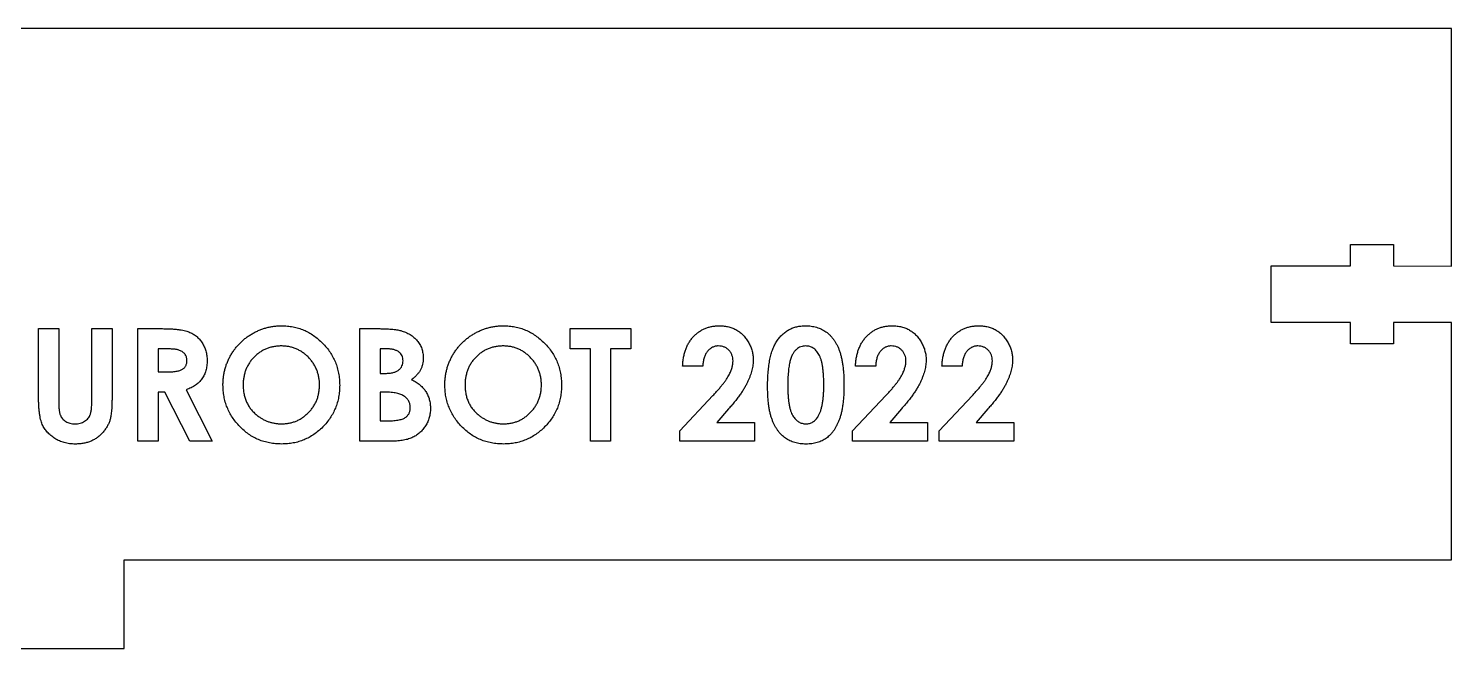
# Model space of a CAD drawing. Header units: millimetres. Extents: x -89 to 71, y -17 to 18.
# Drawn here: x -9.5 to 70.9, y -17.4 to 17.6 of the extents above; entities that cross this region are included whole.
import ezdxf

# ---------------------------------------------------------------- set-up
doc = ezdxf.new("R2010")
doc.units = ezdxf.units.MM

msp = doc.modelspace()

# ---------------------------------------------------------------- linework, layer by layer
at = {"color": 7, "linetype": 'Continuous', "lineweight": 25}
for p, q in [((70.862, 17.593), (-89.138, 17.593)), ((70.862, 4.18), (70.862, 17.593)), ((65.16, 4.193), (65.16, 5.393)), ((65.16, 5.393), (67.58, 5.393)), ((67.58, 5.393), (67.58, 4.193)), ((60.662, 0.993), (60.662, 4.193)), ((60.662, 4.193), (65.16, 4.193)), ((67.58, 4.193), (70.862, 4.18)), ((65.16, 0.993), (60.662, 0.993)), ((65.16, -0.207), (65.16, 0.993)), ((70.862, 1.003), (67.58, 0.993)), ((67.58, 0.993), (67.58, -0.207)), ((70.862, -12.407), (70.862, 1.003)), ((-8.975, -3.14), (-8.975, 0.648)), ((-8.975, 0.648), (-7.836, 0.648)), ((-7.836, 0.648), (-7.836, -3.484)), ((-5.963, -3.332), (-5.963, 0.648)), ((-5.963, 0.648), (-4.823, 0.648)), ((-4.823, 0.648), (-4.823, -3.14)), ((-3.358, -5.702), (-3.358, 0.648)), ((-3.358, 0.648), (-2.03, 0.648)), ((9.179, -5.702), (9.179, 0.648)), ((9.179, 0.648), (10.197, 0.648)), ((21.065, -0.492), (21.065, 0.648)), ((21.065, 0.648), (24.484, 0.648)), ((24.484, 0.648), (24.484, -0.492)), ((-2.218, -0.492), (-2.218, -1.794)), ((-1.83, -0.492), (-2.218, -0.492)), ((10.676, -0.492), (10.319, -0.492)), ((10.319, -0.492), (10.319, -1.876)), ((22.205, -0.492), (21.065, -0.492)), ((22.205, -5.702), (22.205, -0.492)), ((24.484, -0.492), (23.345, -0.492)), ((23.345, -0.492), (23.345, -5.702)), ((67.58, -0.207), (65.16, -0.207)), ((28.555, -1.469), (27.415, -1.469)), ((38.324, -1.469), (37.184, -1.469)), ((43.209, -1.469), (42.069, -1.469)), ((-2.218, -1.794), (-1.774, -1.794)), ((10.319, -1.876), (10.622, -1.876)), ((-1.832, -2.934), (-2.218, -2.934)), ((-2.218, -2.934), (-2.218, -5.702)), ((-0.432, -5.702), (-1.832, -2.934)), ((-0.631, -2.804), (0.835, -5.702)), ((10.591, -2.934), (10.319, -2.934)), ((10.319, -2.934), (10.319, -4.562)), ((27.252, -5.125), (29.132, -3.124)), ((37.021, -5.125), (38.902, -3.124)), ((41.906, -5.125), (43.786, -3.124)), ((30.011, -3.884), (29.349, -4.644)), ((39.78, -3.884), (39.118, -4.644)), ((44.665, -3.884), (44.002, -4.644)), ((10.319, -4.562), (10.647, -4.562)), ((29.349, -4.644), (31.486, -4.644)), ((31.486, -4.644), (31.486, -5.702)), ((39.118, -4.644), (41.255, -4.644)), ((41.255, -4.644), (41.255, -5.702)), ((44.002, -4.644), (46.139, -4.644)), ((46.139, -4.644), (46.139, -5.702)), ((27.252, -5.702), (27.252, -5.125)), ((37.021, -5.702), (37.021, -5.125)), ((41.906, -5.702), (41.906, -5.125)), ((-2.218, -5.702), (-3.358, -5.702)), ((0.835, -5.702), (-0.432, -5.702)), ((10.965, -5.702), (9.179, -5.702)), ((23.345, -5.702), (22.205, -5.702)), ((31.486, -5.702), (27.252, -5.702)), ((41.255, -5.702), (37.021, -5.702)), ((46.139, -5.702), (41.906, -5.702)), ((-4.138, -17.407), (-4.138, -12.407)), ((-4.138, -12.407), (70.862, -12.407)), ((-54.138, -17.407), (-4.138, -17.407))]:
    msp.add_line(p, q, dxfattribs=at)
for points, knots in [([(1.445, -2.524), (1.446, -2.449), (1.448, -2.3), (1.471, -2.079), (1.505, -1.862), (1.554, -1.65), (1.614, -1.442), (1.692, -1.24), (1.78, -1.041), (1.883, -0.848), (1.998, -0.662), (2.124, -0.485), (2.26, -0.319), (2.406, -0.162), (2.564, -0.015), (2.73, 0.123), (2.908, 0.248), (3.094, 0.365), (3.287, 0.471), (3.487, 0.56), (3.689, 0.639), (3.895, 0.701), (4.104, 0.751), (4.318, 0.785), (4.535, 0.808), (4.682, 0.81), (4.755, 0.811)], [0, 0, 0, 0, 0.043114, 0.085683, 0.127594, 0.169059, 0.210432, 0.251811, 0.293444, 0.335381, 0.377477, 0.418688, 0.459873, 0.500873, 0.541873, 0.583212, 0.624763, 0.666988, 0.70937, 0.751103, 0.792568, 0.833545, 0.874827, 0.916018, 0.957859, 1, 1, 1, 1]), ([(4.755, 0.811), (4.865, 0.808), (5.083, 0.802), (5.404, 0.755), (5.713, 0.679), (6.01, 0.572), (6.295, 0.433), (6.568, 0.265), (6.828, 0.064), (7.074, -0.163), (7.3, -0.411), (7.497, -0.677), (7.664, -0.955), (7.803, -1.247), (7.909, -1.553), (7.983, -1.872), (8.031, -2.205), (8.037, -2.431), (8.039, -2.546)], [0, 0, 0, 0, 0.063396, 0.125157, 0.185649, 0.245977, 0.306108, 0.367351, 0.429902, 0.49454, 0.559373, 0.62241, 0.684357, 0.745807, 0.80743, 0.869996, 0.933928, 1, 1, 1, 1]), ([(13.982, -2.524), (13.983, -2.449), (13.985, -2.3), (14.008, -2.079), (14.042, -1.862), (14.091, -1.65), (14.151, -1.442), (14.229, -1.24), (14.317, -1.041), (14.421, -0.848), (14.535, -0.662), (14.661, -0.485), (14.797, -0.319), (14.943, -0.162), (15.101, -0.015), (15.267, 0.123), (15.445, 0.248), (15.631, 0.365), (15.825, 0.471), (16.024, 0.56), (16.226, 0.639), (16.432, 0.701), (16.641, 0.751), (16.855, 0.785), (17.072, 0.808), (17.219, 0.81), (17.292, 0.811)], [0, 0, 0, 0, 0.043114, 0.085683, 0.127594, 0.169059, 0.210432, 0.251811, 0.293444, 0.335381, 0.377477, 0.418688, 0.459873, 0.500873, 0.541873, 0.583212, 0.624763, 0.666988, 0.70937, 0.751103, 0.792568, 0.833545, 0.874827, 0.916018, 0.957859, 1, 1, 1, 1]), ([(17.292, 0.811), (17.403, 0.808), (17.621, 0.802), (17.941, 0.755), (18.25, 0.679), (18.547, 0.572), (18.832, 0.433), (19.105, 0.265), (19.365, 0.064), (19.611, -0.163), (19.838, -0.411), (20.034, -0.677), (20.202, -0.955), (20.341, -1.247), (20.446, -1.553), (20.521, -1.872), (20.568, -2.205), (20.574, -2.431), (20.577, -2.546)], [0, 0, 0, 0, 0.063396, 0.125157, 0.185649, 0.245977, 0.306108, 0.367351, 0.429902, 0.49454, 0.559373, 0.62241, 0.684357, 0.745807, 0.80743, 0.869996, 0.933928, 1, 1, 1, 1]), ([(27.415, -1.469), (27.42, -1.382), (27.43, -1.214), (27.468, -0.969), (27.519, -0.738), (27.588, -0.521), (27.673, -0.319), (27.775, -0.13), (27.894, 0.044), (28.029, 0.203), (28.176, 0.345), (28.334, 0.472), (28.504, 0.576), (28.684, 0.661), (28.873, 0.73), (29.073, 0.776), (29.282, 0.807), (29.426, 0.809), (29.499, 0.811)], [0, 0, 0, 0, 0.07494, 0.146428, 0.214753, 0.280422, 0.343604, 0.405543, 0.466199, 0.526538, 0.585902, 0.64409, 0.701613, 0.758754, 0.816629, 0.875655, 0.936624, 1, 1, 1, 1]), ([(29.499, 0.811), (29.588, 0.808), (29.763, 0.803), (30.018, 0.756), (30.255, 0.678), (30.476, 0.569), (30.677, 0.431), (30.86, 0.266), (31.019, 0.071), (31.154, -0.146), (31.266, -0.376), (31.344, -0.613), (31.396, -0.853), (31.401, -1.013), (31.404, -1.093)], [0, 0, 0, 0, 0.089615, 0.174949, 0.257548, 0.338901, 0.420053, 0.501401, 0.584252, 0.67037, 0.756473, 0.839207, 0.92012, 1, 1, 1, 1]), ([(32.74, -0.053), (32.789, 0.016), (32.885, 0.15), (33.054, 0.326), (33.235, 0.477), (33.432, 0.599), (33.643, 0.695), (33.868, 0.763), (34.108, 0.803), (34.272, 0.808), (34.357, 0.811)], [0, 0, 0, 0, 0.132314, 0.2587, 0.380912, 0.500535, 0.620923, 0.742376, 0.868281, 1, 1, 1, 1]), ([(34.357, 0.811), (34.412, 0.81), (34.52, 0.808), (34.68, 0.791), (34.834, 0.765), (34.982, 0.728), (35.125, 0.679), (35.262, 0.621), (35.392, 0.55), (35.517, 0.47), (35.636, 0.379), (35.747, 0.276), (35.853, 0.163), (35.949, 0.037), (36.04, -0.1), (36.123, -0.247), (36.2, -0.406), (36.27, -0.577), (36.333, -0.762), (36.386, -0.965), (36.431, -1.183), (36.47, -1.419), (36.498, -1.673), (36.518, -1.943), (36.531, -2.231), (36.532, -2.428), (36.533, -2.53)], [0, 0, 0, 0, 0.036635, 0.072034, 0.106626, 0.140306, 0.173619, 0.206426, 0.239067, 0.271883, 0.30484, 0.338529, 0.372616, 0.407548, 0.443719, 0.481312, 0.520113, 0.560913, 0.604025, 0.650075, 0.699572, 0.752363, 0.808789, 0.868954, 0.932675, 1, 1, 1, 1]), ([(37.184, -1.469), (37.189, -1.382), (37.199, -1.214), (37.237, -0.969), (37.288, -0.738), (37.357, -0.521), (37.443, -0.319), (37.544, -0.13), (37.663, 0.044), (37.798, 0.203), (37.946, 0.345), (38.103, 0.472), (38.274, 0.576), (38.453, 0.661), (38.642, 0.73), (38.842, 0.776), (39.051, 0.807), (39.195, 0.809), (39.268, 0.811)], [0, 0, 0, 0, 0.0749399, 0.1464281, 0.214753, 0.2804215, 0.3436044, 0.4055426, 0.4661995, 0.5265381, 0.5859019, 0.6440896, 0.7016131, 0.7587536, 0.8166294, 0.8756555, 0.9366243, 1, 1, 1, 1]), ([(39.268, 0.811), (39.358, 0.808), (39.533, 0.803), (39.787, 0.756), (40.024, 0.678), (40.245, 0.569), (40.447, 0.431), (40.629, 0.266), (40.788, 0.071), (40.923, -0.146), (41.035, -0.376), (41.113, -0.613), (41.165, -0.853), (41.171, -1.013), (41.173, -1.093)], [0, 0, 0, 0, 0.089615, 0.174949, 0.257548, 0.338901, 0.420053, 0.501401, 0.584252, 0.67037, 0.756473, 0.839207, 0.92012, 1, 1, 1, 1]), ([(42.069, -1.469), (42.074, -1.382), (42.083, -1.214), (42.122, -0.969), (42.173, -0.738), (42.241, -0.521), (42.327, -0.319), (42.429, -0.13), (42.548, 0.044), (42.683, 0.203), (42.83, 0.345), (42.988, 0.472), (43.158, 0.576), (43.338, 0.661), (43.527, 0.73), (43.727, 0.776), (43.936, 0.807), (44.079, 0.809), (44.152, 0.811)], [0, 0, 0, 0, 0.0749399, 0.1464281, 0.214753, 0.2804215, 0.3436044, 0.4055426, 0.4661995, 0.5265381, 0.5859019, 0.6440896, 0.7016131, 0.7587536, 0.8166294, 0.8756555, 0.9366243, 1, 1, 1, 1]), ([(44.152, 0.811), (44.242, 0.808), (44.417, 0.803), (44.672, 0.756), (44.909, 0.678), (45.13, 0.569), (45.331, 0.431), (45.514, 0.266), (45.672, 0.071), (45.807, -0.146), (45.92, -0.376), (45.998, -0.613), (46.05, -0.853), (46.055, -1.013), (46.058, -1.093)], [0, 0, 0, 0, 0.089615, 0.174949, 0.257548, 0.338901, 0.420053, 0.501401, 0.584252, 0.67037, 0.756473, 0.839207, 0.92012, 1, 1, 1, 1]), ([(-2.03, 0.648), (-1.942, 0.648), (-1.773, 0.647), (-1.53, 0.638), (-1.306, 0.624), (-1.102, 0.604), (-0.918, 0.578), (-0.752, 0.546), (-0.607, 0.511), (-0.479, 0.466), (-0.364, 0.416), (-0.256, 0.358), (-0.154, 0.293), (-0.058, 0.22), (0.032, 0.14), (0.117, 0.052), (0.197, -0.044), (0.269, -0.147), (0.335, -0.255), (0.393, -0.369), (0.44, -0.489), (0.482, -0.613), (0.512, -0.742), (0.533, -0.875), (0.548, -1.014), (0.549, -1.108), (0.55, -1.156)], [0, 0, 0, 0, 0.072889, 0.140186, 0.202277, 0.258895, 0.310483, 0.357095, 0.398514, 0.435038, 0.469251, 0.502805, 0.53621, 0.569379, 0.602801, 0.636666, 0.670929, 0.705803, 0.741189, 0.776304, 0.812004, 0.847969, 0.884522, 0.921974, 0.960198, 1, 1, 1, 1]), ([(10.197, 0.648), (10.268, 0.648), (10.406, 0.648), (10.605, 0.641), (10.789, 0.632), (10.959, 0.622), (11.113, 0.604), (11.253, 0.586), (11.378, 0.564), (11.455, 0.544), (11.492, 0.535)], [0, 0, 0, 0, 0.163996, 0.317329, 0.45806, 0.589158, 0.707952, 0.816322, 0.913585, 1, 1, 1, 1]), ([(11.492, 0.535), (11.539, 0.522), (11.633, 0.496), (11.767, 0.443), (11.895, 0.385), (12.015, 0.319), (12.127, 0.244), (12.232, 0.159), (12.33, 0.068), (12.419, -0.031), (12.499, -0.137), (12.569, -0.247), (12.63, -0.362), (12.678, -0.483), (12.715, -0.608), (12.741, -0.737), (12.759, -0.871), (12.76, -0.962), (12.761, -1.008)], [0, 0, 0, 0, 0.06875, 0.134909, 0.199721, 0.262974, 0.325357, 0.387336, 0.449407, 0.511118, 0.572473, 0.633077, 0.692861, 0.752561, 0.812738, 0.873479, 0.935776, 1, 1, 1, 1]), ([(-0.59, -1.141), (-0.591, -1.107), (-0.594, -1.041), (-0.619, -0.946), (-0.659, -0.858), (-0.714, -0.777), (-0.783, -0.706), (-0.863, -0.644), (-0.954, -0.595), (-1.039, -0.562), (-1.116, -0.543), (-1.185, -0.528), (-1.266, -0.518), (-1.357, -0.507), (-1.46, -0.5), (-1.573, -0.495), (-1.698, -0.493), (-1.785, -0.492), (-1.83, -0.492)], [0, 0, 0, 0, 0.063769, 0.125262, 0.185414, 0.246807, 0.309422, 0.372533, 0.437733, 0.50575, 0.544013, 0.58837, 0.640389, 0.697897, 0.763272, 0.834979, 0.913874, 1, 1, 1, 1]), ([(4.737, -0.329), (4.663, -0.331), (4.516, -0.335), (4.301, -0.365), (4.095, -0.413), (3.898, -0.482), (3.71, -0.57), (3.531, -0.677), (3.362, -0.806), (3.203, -0.951), (3.059, -1.112), (2.932, -1.284), (2.825, -1.468), (2.736, -1.662), (2.669, -1.867), (2.621, -2.082), (2.591, -2.307), (2.587, -2.461), (2.585, -2.54)], [0, 0, 0, 0, 0.064609, 0.127512, 0.188521, 0.248708, 0.308598, 0.368812, 0.429888, 0.492802, 0.555743, 0.617485, 0.678969, 0.740198, 0.80236, 0.866245, 0.931707, 1, 1, 1, 1]), ([(6.9, -2.531), (6.898, -2.455), (6.894, -2.307), (6.864, -2.088), (6.814, -1.878), (6.745, -1.678), (6.657, -1.486), (6.548, -1.303), (6.419, -1.129), (6.272, -0.967), (6.112, -0.817), (5.941, -0.687), (5.762, -0.575), (5.573, -0.486), (5.376, -0.416), (5.171, -0.364), (4.957, -0.335), (4.811, -0.331), (4.737, -0.329)], [0, 0, 0, 0, 0.065939, 0.129791, 0.192175, 0.253617, 0.314719, 0.376282, 0.438973, 0.503175, 0.567329, 0.629651, 0.69065, 0.751238, 0.811754, 0.872788, 0.93554, 1, 1, 1, 1]), ([(11.621, -1.161), (11.619, -1.112), (11.615, -1.017), (11.568, -0.883), (11.494, -0.765), (11.407, -0.684), (11.325, -0.628), (11.254, -0.592), (11.177, -0.559), (11.092, -0.535), (10.999, -0.516), (10.898, -0.502), (10.79, -0.493), (10.715, -0.492), (10.676, -0.492)], [0, 0, 0, 0, 0.112332, 0.217189, 0.320776, 0.429446, 0.48689, 0.547348, 0.610552, 0.67854, 0.751006, 0.828563, 0.911494, 1, 1, 1, 1]), ([(17.274, -0.329), (17.2, -0.331), (17.053, -0.335), (16.838, -0.365), (16.632, -0.413), (16.435, -0.482), (16.247, -0.57), (16.068, -0.677), (15.9, -0.806), (15.74, -0.951), (15.596, -1.112), (15.469, -1.284), (15.362, -1.468), (15.273, -1.662), (15.206, -1.867), (15.158, -2.082), (15.128, -2.307), (15.124, -2.461), (15.122, -2.54)], [0, 0, 0, 0, 0.064609, 0.127512, 0.188521, 0.248708, 0.308598, 0.368812, 0.429888, 0.492802, 0.555743, 0.617485, 0.678969, 0.740198, 0.80236, 0.866245, 0.931707, 1, 1, 1, 1]), ([(19.437, -2.531), (19.435, -2.455), (19.431, -2.307), (19.401, -2.088), (19.351, -1.878), (19.282, -1.678), (19.194, -1.486), (19.086, -1.303), (18.956, -1.129), (18.809, -0.967), (18.65, -0.817), (18.478, -0.687), (18.3, -0.575), (18.11, -0.486), (17.913, -0.416), (17.708, -0.364), (17.494, -0.335), (17.348, -0.331), (17.274, -0.329)], [0, 0, 0, 0, 0.065939, 0.129791, 0.192175, 0.253617, 0.314719, 0.376282, 0.438973, 0.503175, 0.567329, 0.629651, 0.69065, 0.751238, 0.811754, 0.872788, 0.93554, 1, 1, 1, 1]), ([(29.434, -0.329), (29.404, -0.33), (29.344, -0.332), (29.257, -0.346), (29.174, -0.371), (29.094, -0.404), (29.019, -0.447), (28.947, -0.501), (28.88, -0.564), (28.816, -0.635), (28.758, -0.715), (28.707, -0.802), (28.664, -0.897), (28.626, -0.998), (28.597, -1.106), (28.576, -1.221), (28.56, -1.342), (28.557, -1.426), (28.555, -1.469)], [0, 0, 0, 0, 0.0564669, 0.1111641, 0.1649371, 0.2183218, 0.2723929, 0.3279763, 0.3852911, 0.4449029, 0.5068438, 0.5694882, 0.6341532, 0.7009761, 0.7708975, 0.8436256, 0.9196597, 1, 1, 1, 1]), ([(30.264, -1.174), (30.262, -1.115), (30.258, -1.001), (30.211, -0.838), (30.138, -0.692), (30.035, -0.564), (29.911, -0.46), (29.767, -0.382), (29.606, -0.337), (29.492, -0.332), (29.434, -0.329)], [0, 0, 0, 0, 0.132755, 0.257234, 0.378601, 0.501406, 0.623942, 0.743642, 0.868121, 1, 1, 1, 1]), ([(32.218, -2.589), (32.219, -2.449), (32.221, -2.177), (32.248, -1.784), (32.287, -1.421), (32.344, -1.089), (32.415, -0.785), (32.506, -0.513), (32.609, -0.268), (32.697, -0.123), (32.74, -0.053)], [0, 0, 0, 0, 0.161071, 0.310789, 0.449904, 0.578376, 0.696617, 0.805987, 0.906562, 1, 1, 1, 1]), ([(34.385, -0.329), (34.335, -0.331), (34.237, -0.336), (34.095, -0.375), (33.961, -0.436), (33.859, -0.509), (33.783, -0.579), (33.73, -0.643), (33.679, -0.713), (33.633, -0.795), (33.591, -0.884), (33.549, -0.981), (33.514, -1.088), (33.481, -1.204), (33.451, -1.332), (33.427, -1.473), (33.404, -1.627), (33.389, -1.795), (33.375, -1.977), (33.364, -2.173), (33.36, -2.383), (33.359, -2.527), (33.358, -2.602)], [0, 0, 0, 0, 0.053834, 0.105543, 0.158054, 0.211987, 0.240207, 0.269794, 0.301343, 0.334608, 0.370284, 0.408089, 0.448681, 0.492069, 0.538664, 0.590371, 0.646388, 0.707195, 0.772947, 0.843643, 0.919308, 1, 1, 1, 1]), ([(35.393, -2.53), (35.393, -2.429), (35.392, -2.237), (35.377, -1.96), (35.357, -1.708), (35.326, -1.48), (35.288, -1.275), (35.24, -1.095), (35.184, -0.939), (35.117, -0.806), (35.043, -0.694), (34.964, -0.597), (34.881, -0.514), (34.793, -0.445), (34.698, -0.393), (34.598, -0.356), (34.493, -0.333), (34.421, -0.33), (34.385, -0.329)], [0, 0, 0, 0, 0.1121148, 0.2158018, 0.3102027, 0.3959929, 0.4734102, 0.5427784, 0.604548, 0.6593573, 0.7087644, 0.7553555, 0.798687, 0.8400168, 0.8802034, 0.9197333, 0.9590486, 1, 1, 1, 1]), ([(39.203, -0.329), (39.173, -0.33), (39.113, -0.332), (39.026, -0.346), (38.943, -0.371), (38.863, -0.404), (38.788, -0.447), (38.717, -0.501), (38.649, -0.564), (38.585, -0.635), (38.527, -0.715), (38.476, -0.802), (38.433, -0.897), (38.396, -0.998), (38.367, -1.106), (38.346, -1.221), (38.33, -1.342), (38.326, -1.426), (38.324, -1.469)], [0, 0, 0, 0, 0.056467, 0.111164, 0.164937, 0.218322, 0.272393, 0.327976, 0.385291, 0.444903, 0.506844, 0.569488, 0.634153, 0.700976, 0.770897, 0.843626, 0.91966, 1, 1, 1, 1]), ([(40.034, -1.174), (40.031, -1.115), (40.027, -1.001), (39.98, -0.838), (39.907, -0.692), (39.805, -0.564), (39.68, -0.46), (39.537, -0.382), (39.375, -0.337), (39.261, -0.332), (39.203, -0.329)], [0, 0, 0, 0, 0.132755, 0.257234, 0.378601, 0.501406, 0.623942, 0.743642, 0.868121, 1, 1, 1, 1]), ([(44.088, -0.329), (44.057, -0.33), (43.998, -0.332), (43.911, -0.346), (43.828, -0.371), (43.748, -0.404), (43.672, -0.447), (43.601, -0.501), (43.534, -0.564), (43.47, -0.635), (43.412, -0.715), (43.36, -0.802), (43.318, -0.897), (43.28, -0.998), (43.251, -1.106), (43.23, -1.221), (43.214, -1.342), (43.211, -1.426), (43.209, -1.469)], [0, 0, 0, 0, 0.056467, 0.111164, 0.164937, 0.218322, 0.272393, 0.327976, 0.385291, 0.444903, 0.506844, 0.569488, 0.634153, 0.700976, 0.770897, 0.843626, 0.91966, 1, 1, 1, 1]), ([(44.918, -1.174), (44.916, -1.115), (44.912, -1.001), (44.865, -0.838), (44.792, -0.692), (44.689, -0.564), (44.565, -0.46), (44.421, -0.382), (44.259, -0.337), (44.146, -0.332), (44.088, -0.329)], [0, 0, 0, 0, 0.132755, 0.257234, 0.378601, 0.501406, 0.623942, 0.743642, 0.868121, 1, 1, 1, 1]), ([(-1.774, -1.794), (-1.72, -1.794), (-1.616, -1.793), (-1.467, -1.787), (-1.331, -1.774), (-1.208, -1.758), (-1.098, -1.738), (-1.002, -1.711), (-0.917, -1.682), (-0.845, -1.645), (-0.784, -1.604), (-0.732, -1.557), (-0.688, -1.502), (-0.652, -1.442), (-0.624, -1.375), (-0.604, -1.303), (-0.592, -1.224), (-0.591, -1.169), (-0.59, -1.141)], [0, 0, 0, 0, 0.10554, 0.202086, 0.290685, 0.370553, 0.44267, 0.507675, 0.565573, 0.616455, 0.663331, 0.708862, 0.753412, 0.798515, 0.845064, 0.893873, 0.944708, 1, 1, 1, 1]), ([(0.55, -1.156), (0.548, -1.206), (0.546, -1.304), (0.534, -1.448), (0.511, -1.586), (0.477, -1.717), (0.438, -1.844), (0.386, -1.963), (0.327, -2.076), (0.257, -2.182), (0.18, -2.283), (0.091, -2.376), (-0.005, -2.465), (-0.114, -2.544), (-0.229, -2.62), (-0.354, -2.688), (-0.488, -2.751), (-0.583, -2.786), (-0.631, -2.804)], [0, 0, 0, 0, 0.068741, 0.134789, 0.198536, 0.260386, 0.320962, 0.379904, 0.438503, 0.496154, 0.554265, 0.612749, 0.672513, 0.733646, 0.79679, 0.861936, 0.929398, 1, 1, 1, 1]), ([(10.622, -1.876), (10.663, -1.875), (10.742, -1.875), (10.857, -1.866), (10.964, -1.851), (11.062, -1.829), (11.153, -1.802), (11.235, -1.77), (11.309, -1.73), (11.395, -1.671), (11.486, -1.585), (11.566, -1.459), (11.613, -1.315), (11.619, -1.213), (11.621, -1.161)], [0, 0, 0, 0, 0.0887762, 0.1713771, 0.2481138, 0.3211612, 0.3880331, 0.4520914, 0.5122677, 0.5688662, 0.676936, 0.7810117, 0.8869176, 1, 1, 1, 1]), ([(12.761, -1.008), (12.759, -1.068), (12.755, -1.185), (12.727, -1.357), (12.676, -1.519), (12.609, -1.675), (12.518, -1.824), (12.402, -1.966), (12.264, -2.105), (12.158, -2.189), (12.102, -2.232)], [0, 0, 0, 0, 0.1232696, 0.242641, 0.3594274, 0.4755502, 0.5938977, 0.7202016, 0.8544653, 1, 1, 1, 1]), ([(29.132, -3.124), (29.187, -3.065), (29.292, -2.952), (29.442, -2.786), (29.578, -2.629), (29.697, -2.478), (29.804, -2.339), (29.896, -2.207), (29.974, -2.084), (30.058, -1.936), (30.138, -1.759), (30.211, -1.556), (30.255, -1.361), (30.261, -1.234), (30.264, -1.174)], [0, 0, 0, 0, 0.103844, 0.201115, 0.291116, 0.374348, 0.450707, 0.52004, 0.583258, 0.639578, 0.741537, 0.83506, 0.920873, 1, 1, 1, 1]), ([(31.404, -1.093), (31.403, -1.142), (31.401, -1.239), (31.386, -1.387), (31.364, -1.537), (31.33, -1.689), (31.288, -1.845), (31.237, -2.003), (31.176, -2.164), (31.105, -2.329), (31.022, -2.498), (30.924, -2.674), (30.81, -2.858), (30.681, -3.049), (30.536, -3.248), (30.375, -3.454), (30.2, -3.668), (30.075, -3.811), (30.011, -3.884)], [0, 0, 0, 0, 0.045518, 0.091616, 0.139247, 0.188242, 0.238673, 0.290664, 0.34484, 0.400432, 0.459144, 0.522551, 0.590101, 0.66226, 0.739681, 0.821575, 0.90833, 1, 1, 1, 1]), ([(38.902, -3.124), (38.956, -3.065), (39.061, -2.952), (39.211, -2.786), (39.347, -2.629), (39.466, -2.478), (39.574, -2.339), (39.666, -2.207), (39.743, -2.084), (39.827, -1.936), (39.907, -1.759), (39.98, -1.556), (40.025, -1.361), (40.031, -1.234), (40.034, -1.174)], [0, 0, 0, 0, 0.103844, 0.201115, 0.291116, 0.374348, 0.450707, 0.52004, 0.583258, 0.639578, 0.741537, 0.83506, 0.920873, 1, 1, 1, 1]), ([(41.173, -1.093), (41.172, -1.142), (41.17, -1.239), (41.155, -1.387), (41.133, -1.537), (41.099, -1.689), (41.057, -1.845), (41.006, -2.003), (40.945, -2.164), (40.875, -2.329), (40.791, -2.498), (40.693, -2.674), (40.579, -2.858), (40.45, -3.049), (40.305, -3.248), (40.144, -3.454), (39.969, -3.668), (39.844, -3.811), (39.78, -3.884)], [0, 0, 0, 0, 0.045518, 0.091616, 0.139247, 0.188242, 0.238673, 0.290664, 0.34484, 0.400432, 0.459144, 0.522551, 0.590101, 0.66226, 0.739681, 0.821575, 0.90833, 1, 1, 1, 1]), ([(43.786, -3.124), (43.841, -3.065), (43.946, -2.952), (44.096, -2.786), (44.232, -2.629), (44.35, -2.478), (44.458, -2.339), (44.55, -2.207), (44.628, -2.084), (44.712, -1.936), (44.791, -1.759), (44.865, -1.556), (44.909, -1.361), (44.915, -1.234), (44.918, -1.174)], [0, 0, 0, 0, 0.103844, 0.201115, 0.291116, 0.374348, 0.450707, 0.52004, 0.583258, 0.639578, 0.741537, 0.83506, 0.920873, 1, 1, 1, 1]), ([(46.058, -1.093), (46.057, -1.142), (46.055, -1.239), (46.04, -1.387), (46.017, -1.537), (45.984, -1.689), (45.942, -1.845), (45.891, -2.003), (45.83, -2.164), (45.759, -2.329), (45.675, -2.498), (45.578, -2.674), (45.464, -2.858), (45.335, -3.049), (45.19, -3.248), (45.029, -3.454), (44.854, -3.668), (44.729, -3.811), (44.665, -3.884)], [0, 0, 0, 0, 0.045518, 0.091616, 0.139247, 0.188242, 0.238673, 0.290664, 0.34484, 0.400432, 0.459144, 0.522551, 0.590101, 0.66226, 0.739681, 0.821575, 0.90833, 1, 1, 1, 1]), ([(12.102, -2.232), (12.147, -2.255), (12.235, -2.3), (12.359, -2.373), (12.475, -2.452), (12.582, -2.533), (12.677, -2.621), (12.766, -2.711), (12.843, -2.807), (12.912, -2.906), (12.973, -3.01), (13.025, -3.118), (13.069, -3.232), (13.107, -3.349), (13.134, -3.471), (13.153, -3.598), (13.167, -3.729), (13.168, -3.819), (13.168, -3.864)], [0, 0, 0, 0, 0.072791, 0.142723, 0.209491, 0.274716, 0.336886, 0.397686, 0.457054, 0.515313, 0.572822, 0.630776, 0.689505, 0.748743, 0.809225, 0.870715, 0.934265, 1, 1, 1, 1]), ([(-6.896, -5.865), (-6.95, -5.864), (-7.058, -5.862), (-7.217, -5.846), (-7.371, -5.822), (-7.519, -5.788), (-7.662, -5.743), (-7.799, -5.689), (-7.932, -5.624), (-8.057, -5.55), (-8.177, -5.469), (-8.286, -5.38), (-8.388, -5.289), (-8.481, -5.192), (-8.566, -5.09), (-8.641, -4.983), (-8.707, -4.871), (-8.766, -4.751), (-8.816, -4.619), (-8.859, -4.468), (-8.896, -4.297), (-8.924, -4.105), (-8.949, -3.893), (-8.964, -3.66), (-8.973, -3.407), (-8.974, -3.231), (-8.975, -3.14)], [0, 0, 0, 0, 0.041715, 0.082303, 0.121572, 0.160067, 0.197994, 0.235566, 0.273005, 0.31009, 0.346846, 0.382484, 0.417271, 0.451332, 0.484853, 0.518031, 0.551069, 0.584171, 0.619467, 0.659158, 0.703472, 0.75284, 0.806844, 0.866142, 0.930502, 1, 1, 1, 1]), ([(-4.823, -3.14), (-4.824, -3.217), (-4.824, -3.364), (-4.829, -3.577), (-4.839, -3.77), (-4.847, -3.946), (-4.863, -4.102), (-4.88, -4.241), (-4.901, -4.362), (-4.933, -4.499), (-4.988, -4.657), (-5.077, -4.839), (-5.19, -5.017), (-5.324, -5.19), (-5.474, -5.35), (-5.639, -5.49), (-5.814, -5.609), (-6.003, -5.704), (-6.205, -5.777), (-6.422, -5.827), (-6.653, -5.86), (-6.813, -5.863), (-6.896, -5.865)], [0, 0, 0, 0, 0.05854, 0.112568, 0.16178, 0.206487, 0.246457, 0.282, 0.313213, 0.339806, 0.389413, 0.440473, 0.493955, 0.549978, 0.606488, 0.661319, 0.714691, 0.767918, 0.821939, 0.878107, 0.937203, 1, 1, 1, 1]), ([(4.764, -5.865), (4.647, -5.862), (4.418, -5.857), (4.082, -5.808), (3.76, -5.733), (3.455, -5.622), (3.164, -5.483), (2.888, -5.312), (2.629, -5.109), (2.387, -4.879), (2.167, -4.628), (1.973, -4.362), (1.81, -4.084), (1.677, -3.794), (1.572, -3.494), (1.498, -3.181), (1.454, -2.856), (1.448, -2.636), (1.445, -2.524)], [0, 0, 0, 0, 0.066749, 0.131152, 0.193732, 0.255326, 0.316388, 0.378027, 0.440406, 0.504557, 0.568658, 0.630986, 0.692288, 0.752615, 0.8132, 0.874016, 0.936158, 1, 1, 1, 1]), ([(2.585, -2.54), (2.587, -2.627), (2.593, -2.797), (2.628, -3.046), (2.689, -3.281), (2.777, -3.501), (2.886, -3.709), (3.021, -3.901), (3.181, -4.08), (3.304, -4.184), (3.366, -4.237)], [0, 0, 0, 0, 0.1348068, 0.2641991, 0.3884618, 0.5099421, 0.6304096, 0.750671, 0.8734547, 1, 1, 1, 1]), ([(4.76, -4.725), (4.833, -4.723), (4.977, -4.719), (5.188, -4.69), (5.39, -4.639), (5.585, -4.571), (5.771, -4.481), (5.949, -4.371), (6.117, -4.241), (6.276, -4.095), (6.422, -3.933), (6.549, -3.76), (6.659, -3.579), (6.746, -3.387), (6.816, -3.186), (6.863, -2.975), (6.894, -2.756), (6.898, -2.607), (6.9, -2.531)], [0, 0, 0, 0, 0.064147, 0.126212, 0.186841, 0.246936, 0.307256, 0.368151, 0.430071, 0.493875, 0.557981, 0.62087, 0.682525, 0.744036, 0.805889, 0.868968, 0.933247, 1, 1, 1, 1]), ([(8.039, -2.546), (8.036, -2.66), (8.031, -2.884), (7.985, -3.214), (7.91, -3.53), (7.806, -3.833), (7.669, -4.121), (7.505, -4.398), (7.309, -4.659), (7.087, -4.905), (6.843, -5.129), (6.584, -5.326), (6.313, -5.493), (6.028, -5.63), (5.73, -5.736), (5.419, -5.811), (5.096, -5.856), (4.876, -5.862), (4.764, -5.865)], [0, 0, 0, 0, 0.065722, 0.129508, 0.191722, 0.253161, 0.314316, 0.375952, 0.43862, 0.502973, 0.567129, 0.629552, 0.690477, 0.751072, 0.811668, 0.872929, 0.935501, 1, 1, 1, 1]), ([(12.028, -3.819), (12.028, -3.786), (12.026, -3.721), (12.01, -3.625), (11.983, -3.536), (11.948, -3.451), (11.9, -3.373), (11.842, -3.299), (11.773, -3.233), (11.695, -3.169), (11.604, -3.113), (11.5, -3.064), (11.382, -3.024), (11.25, -2.992), (11.105, -2.964), (10.945, -2.948), (10.773, -2.936), (10.653, -2.935), (10.591, -2.934)], [0, 0, 0, 0, 0.052826, 0.102892, 0.151698, 0.199578, 0.247224, 0.295723, 0.346254, 0.398507, 0.45429, 0.514042, 0.579093, 0.650037, 0.727451, 0.811452, 0.902476, 1, 1, 1, 1]), ([(12.028, -3.819), (12.028, -3.786), (12.026, -3.721), (12.01, -3.625), (11.983, -3.536), (11.948, -3.451), (11.9, -3.373), (11.842, -3.299), (11.773, -3.233), (11.695, -3.169), (11.604, -3.113), (11.5, -3.064), (11.382, -3.024), (11.25, -2.992), (11.105, -2.964), (10.945, -2.948), (10.773, -2.936), (10.653, -2.935), (10.591, -2.934)], [0, 0, 0, 0, 0.052826, 0.102892, 0.151698, 0.199578, 0.247224, 0.295723, 0.346254, 0.398507, 0.45429, 0.514042, 0.579093, 0.650037, 0.727451, 0.811452, 0.902476, 1, 1, 1, 1]), ([(17.301, -5.865), (17.184, -5.862), (16.955, -5.857), (16.619, -5.808), (16.297, -5.733), (15.992, -5.622), (15.701, -5.483), (15.425, -5.312), (15.166, -5.109), (14.924, -4.879), (14.704, -4.628), (14.511, -4.362), (14.347, -4.084), (14.214, -3.794), (14.109, -3.494), (14.035, -3.181), (13.992, -2.856), (13.985, -2.636), (13.982, -2.524)], [0, 0, 0, 0, 0.066749, 0.131152, 0.193732, 0.255326, 0.316388, 0.378027, 0.440406, 0.504557, 0.568658, 0.630986, 0.692288, 0.752615, 0.8132, 0.874016, 0.936158, 1, 1, 1, 1]), ([(15.122, -2.54), (15.125, -2.627), (15.13, -2.797), (15.165, -3.046), (15.226, -3.281), (15.314, -3.501), (15.423, -3.709), (15.558, -3.901), (15.718, -4.08), (15.841, -4.184), (15.903, -4.237)], [0, 0, 0, 0, 0.134807, 0.264199, 0.388462, 0.509942, 0.63041, 0.750671, 0.873455, 1, 1, 1, 1]), ([(17.297, -4.725), (17.37, -4.723), (17.514, -4.719), (17.725, -4.69), (17.927, -4.639), (18.122, -4.571), (18.308, -4.481), (18.486, -4.371), (18.654, -4.241), (18.814, -4.095), (18.959, -3.933), (19.086, -3.76), (19.196, -3.579), (19.284, -3.387), (19.353, -3.186), (19.401, -2.975), (19.431, -2.756), (19.435, -2.607), (19.437, -2.531)], [0, 0, 0, 0, 0.064147, 0.126212, 0.186841, 0.246936, 0.307256, 0.368151, 0.430071, 0.493875, 0.557981, 0.62087, 0.682525, 0.744036, 0.805889, 0.868968, 0.933247, 1, 1, 1, 1]), ([(20.577, -2.546), (20.574, -2.66), (20.568, -2.884), (20.523, -3.214), (20.447, -3.53), (20.343, -3.833), (20.207, -4.121), (20.042, -4.398), (19.846, -4.659), (19.624, -4.905), (19.38, -5.129), (19.121, -5.326), (18.85, -5.493), (18.565, -5.63), (18.267, -5.736), (17.956, -5.811), (17.633, -5.856), (17.413, -5.862), (17.301, -5.865)], [0, 0, 0, 0, 0.065722, 0.129508, 0.191722, 0.253161, 0.314316, 0.375952, 0.43862, 0.502973, 0.567129, 0.629552, 0.690477, 0.751072, 0.811668, 0.872929, 0.935501, 1, 1, 1, 1]), ([(34.39, -5.865), (34.333, -5.864), (34.221, -5.862), (34.058, -5.847), (33.902, -5.819), (33.753, -5.785), (33.61, -5.737), (33.474, -5.68), (33.345, -5.612), (33.223, -5.534), (33.108, -5.445), (32.999, -5.345), (32.897, -5.235), (32.801, -5.113), (32.712, -4.981), (32.629, -4.838), (32.553, -4.684), (32.482, -4.519), (32.42, -4.338), (32.365, -4.142), (32.32, -3.926), (32.283, -3.693), (32.254, -3.443), (32.233, -3.174), (32.22, -2.888), (32.219, -2.691), (32.218, -2.589)], [0, 0, 0, 0, 0.038217, 0.074867, 0.110158, 0.144454, 0.17808, 0.211171, 0.243687, 0.275872, 0.308376, 0.341263, 0.37515, 0.409655, 0.445157, 0.482073, 0.520576, 0.560554, 0.603108, 0.648689, 0.697948, 0.750768, 0.807309, 0.867656, 0.931861, 1, 1, 1, 1]), ([(33.358, -2.602), (33.359, -2.699), (33.361, -2.884), (33.373, -3.151), (33.396, -3.393), (33.426, -3.614), (33.466, -3.81), (33.513, -3.985), (33.572, -4.135), (33.639, -4.264), (33.713, -4.373), (33.794, -4.466), (33.878, -4.547), (33.969, -4.612), (34.065, -4.662), (34.167, -4.698), (34.274, -4.721), (34.348, -4.724), (34.385, -4.725)], [0, 0, 0, 0, 0.110734, 0.212341, 0.305502, 0.389835, 0.46669, 0.535262, 0.596763, 0.651066, 0.701036, 0.74786, 0.791833, 0.834284, 0.875334, 0.916035, 0.957652, 1, 1, 1, 1]), ([(36.533, -2.53), (36.532, -2.632), (36.531, -2.832), (36.518, -3.122), (36.497, -3.395), (36.468, -3.65), (36.43, -3.887), (36.385, -4.108), (36.331, -4.311), (36.266, -4.497), (36.196, -4.668), (36.12, -4.827), (36.037, -4.974), (35.951, -5.111), (35.856, -5.233), (35.757, -5.347), (35.651, -5.446), (35.54, -5.536), (35.422, -5.614), (35.297, -5.682), (35.164, -5.737), (35.024, -5.785), (34.875, -5.82), (34.72, -5.847), (34.557, -5.862), (34.446, -5.864), (34.39, -5.865)], [0, 0, 0, 0, 0.068491, 0.133077, 0.193829, 0.251083, 0.304401, 0.354408, 0.401295, 0.444701, 0.485692, 0.524676, 0.562307, 0.597947, 0.632474, 0.665752, 0.697985, 0.729586, 0.760825, 0.792355, 0.824313, 0.857156, 0.890927, 0.92596, 0.962061, 1, 1, 1, 1]), ([(35.08, -4.289), (35.106, -4.242), (35.16, -4.143), (35.222, -3.977), (35.275, -3.79), (35.32, -3.58), (35.351, -3.348), (35.377, -3.095), (35.39, -2.82), (35.392, -2.629), (35.393, -2.53)], [0, 0, 0, 0, 0.088871, 0.186355, 0.294078, 0.412237, 0.541778, 0.682703, 0.835096, 1, 1, 1, 1]), ([(-7.836, -3.484), (-7.836, -3.526), (-7.835, -3.609), (-7.829, -3.728), (-7.824, -3.837), (-7.814, -3.936), (-7.799, -4.026), (-7.785, -4.107), (-7.766, -4.177), (-7.737, -4.257), (-7.693, -4.346), (-7.621, -4.44), (-7.537, -4.525), (-7.437, -4.596), (-7.324, -4.653), (-7.2, -4.696), (-7.064, -4.72), (-6.969, -4.723), (-6.921, -4.725)], [0, 0, 0, 0, 0.072219, 0.13949, 0.20037, 0.256433, 0.307804, 0.353659, 0.39442, 0.430156, 0.496666, 0.562018, 0.628755, 0.69741, 0.768079, 0.841338, 0.918336, 1, 1, 1, 1]), ([(-6.921, -4.725), (-6.87, -4.724), (-6.769, -4.721), (-6.625, -4.692), (-6.491, -4.646), (-6.371, -4.581), (-6.264, -4.503), (-6.174, -4.413), (-6.103, -4.313), (-6.056, -4.22), (-6.03, -4.135), (-6.011, -4.059), (-5.996, -3.969), (-5.983, -3.867), (-5.976, -3.751), (-5.967, -3.623), (-5.964, -3.482), (-5.963, -3.384), (-5.963, -3.332)], [0, 0, 0, 0, 0.078833, 0.15371, 0.224678, 0.294809, 0.362715, 0.427103, 0.48865, 0.5509, 0.585046, 0.625272, 0.671466, 0.72455, 0.783265, 0.849073, 0.921296, 1, 1, 1, 1]), ([(10.647, -4.562), (10.712, -4.562), (10.837, -4.561), (11.015, -4.553), (11.178, -4.537), (11.324, -4.518), (11.453, -4.491), (11.566, -4.458), (11.663, -4.421), (11.744, -4.376), (11.811, -4.323), (11.871, -4.269), (11.919, -4.207), (11.958, -4.139), (11.992, -4.067), (12.012, -3.989), (12.027, -3.906), (12.028, -3.849), (12.028, -3.819)], [0, 0, 0, 0, 0.109567, 0.210657, 0.302002, 0.385143, 0.459013, 0.524719, 0.583227, 0.634208, 0.681186, 0.726275, 0.770113, 0.81408, 0.857994, 0.903339, 0.950545, 1, 1, 1, 1]), ([(13.168, -3.864), (13.165, -3.951), (13.158, -4.122), (13.106, -4.373), (13.016, -4.611), (12.896, -4.836), (12.748, -5.039), (12.578, -5.218), (12.387, -5.369), (12.211, -5.471), (12.059, -5.539), (11.933, -5.582), (11.798, -5.621), (11.65, -5.648), (11.494, -5.674), (11.327, -5.689), (11.15, -5.7), (11.028, -5.701), (10.965, -5.702)], [0, 0, 0, 0, 0.080259, 0.158391, 0.236258, 0.315105, 0.393222, 0.468731, 0.542781, 0.617708, 0.656365, 0.69708, 0.740697, 0.786729, 0.835579, 0.88725, 0.941898, 1, 1, 1, 1]), ([(3.366, -4.237), (3.417, -4.276), (3.518, -4.353), (3.679, -4.452), (3.845, -4.537), (4.018, -4.605), (4.195, -4.659), (4.379, -4.697), (4.568, -4.721), (4.696, -4.724), (4.76, -4.725)], [0, 0, 0, 0, 0.127991, 0.253098, 0.376184, 0.498936, 0.621526, 0.745707, 0.871575, 1, 1, 1, 1]), ([(15.903, -4.237), (15.954, -4.276), (16.055, -4.353), (16.217, -4.452), (16.383, -4.537), (16.555, -4.605), (16.733, -4.659), (16.916, -4.697), (17.105, -4.721), (17.233, -4.724), (17.297, -4.725)], [0, 0, 0, 0, 0.127991, 0.2530984, 0.3761841, 0.4989363, 0.6215259, 0.7457069, 0.8715754, 1, 1, 1, 1]), ([(34.385, -4.725), (34.42, -4.724), (34.49, -4.722), (34.592, -4.701), (34.689, -4.666), (34.779, -4.617), (34.864, -4.555), (34.944, -4.48), (35.016, -4.39), (35.058, -4.323), (35.08, -4.289)], [0, 0, 0, 0, 0.124035, 0.242846, 0.360342, 0.479042, 0.599334, 0.725488, 0.858549, 1, 1, 1, 1])]:
    msp.add_open_spline(points, degree=3, knots=knots, dxfattribs=at)

doc.saveas('drawing.dxf')
